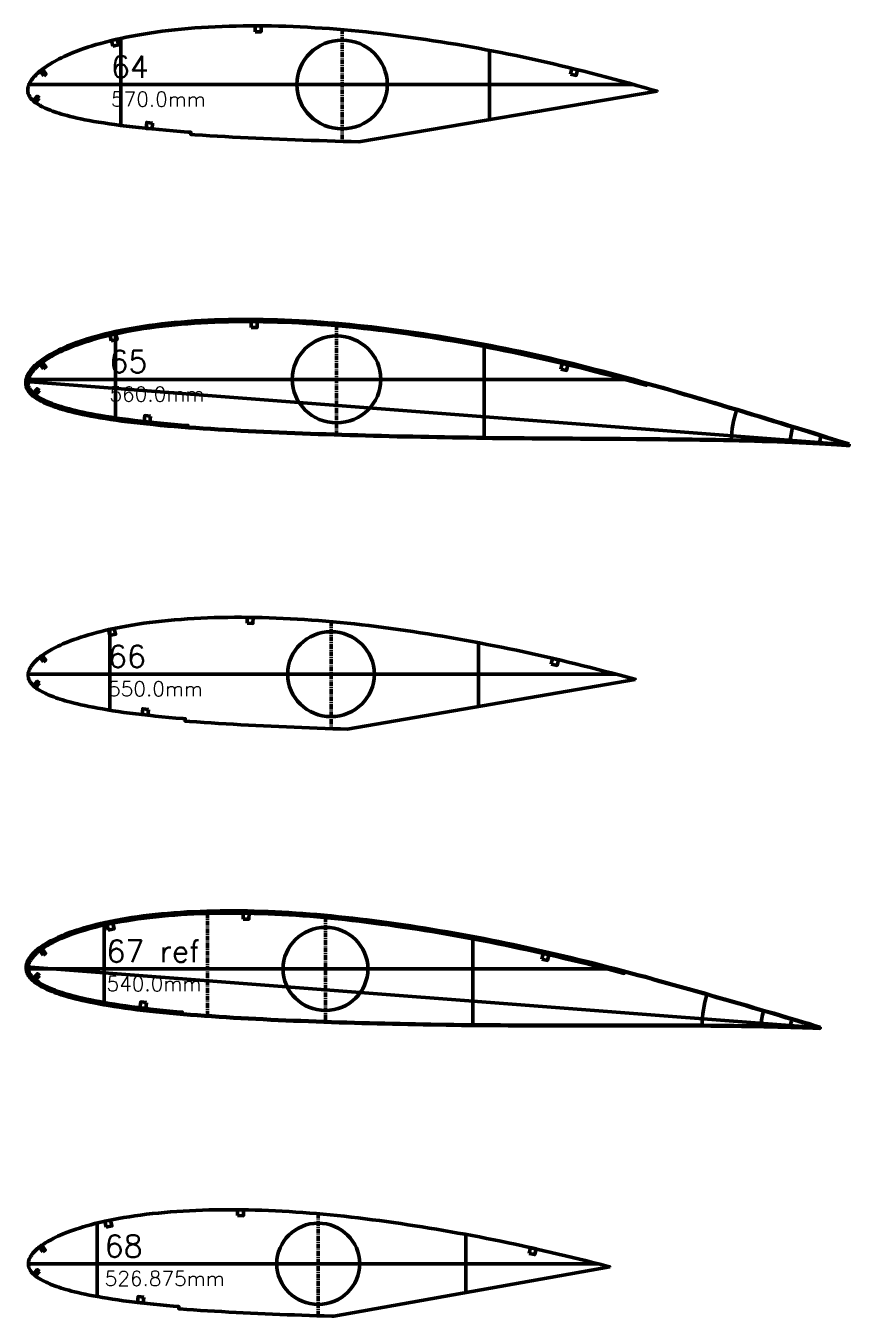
# Model space of a CAD drawing. Header units: metres. Extents: x -3 to 1074, y -15727 to -22.
# Drawn here: x -1 to 558, y -13736 to -12860 of the extents above; entities that cross this region are included whole.
import ezdxf
from ezdxf.enums import TextEntityAlignment as Align

# ---------------------------------------------------------------- set-up
doc = ezdxf.new("R2010")
doc.units = ezdxf.units.M
doc.linetypes.add('CENTER', pattern=[5.08, 3.175, -0.635, 0.635, -0.635])
for name, color, linetype, lineweight in [('FoilLayer', 7, 'Continuous', 50), ('StringerLayer', 7, 'Continuous', 50), ('SubLayer', 7, 'Continuous', 50), ('TextLayer', 7, 'Continuous', 50)]:
    doc.layers.add(name, color=color, linetype=linetype, lineweight=lineweight)
doc.styles.add('MSゴシック', font='romans')

msp = doc.modelspace()

# ---------------------------------------------------------------- linework, layer by layer
at = {"layer": 'FoilLayer'}
for points in [[(427.48, -12904.54), (427.48, -12904.54), (423.77, -12903.49), (418.64, -12902.02), (413.51, -12900.57), (408.38, -12899.14), (403.25, -12897.74), (398.11, -12896.37), (392.96, -12895.02), (387.82, -12893.67), (382.7, -12892.33), (377.59, -12891.01), (372.49, -12889.73), (367.38, -12888.49), (362.28, -12887.27), (357.17, -12886.06), (352.08, -12884.87), (346.99, -12883.71), (341.9, -12882.58), (336.81, -12881.48), (331.71, -12880.42), (326.61, -12879.38), (321.51, -12878.35), (316.42, -12877.34), (311.32, -12876.36), (306.22, -12875.41), (301.12, -12874.5), (296.01, -12873.6), (290.91, -12872.73), (285.8, -12871.87), (280.7, -12871.04), (275.6, -12870.25), (270.5, -12869.48), (265.4, -12868.74), (260.31, -12868.02), (255.22, -12867.32), (250.15, -12866.65), (245.09, -12866.02), (240.04, -12865.41), (235.01, -12864.84), (230, -12864.3), (225.01, -12863.79), (220.02, -12863.31), (215.05, -12862.87), (210.09, -12862.46), (205.13, -12862.08), (200.18, -12861.74), (195.24, -12861.43), (190.31, -12861.14), (185.39, -12860.9), (180.48, -12860.69), (175.59, -12860.51), (170.71, -12860.38), (165.84, -12860.27), (160.99, -12860.2), (156.16, -12860.17), (151.36, -12860.17), (146.58, -12860.22), (141.83, -12860.3), (137.11, -12860.42), (132.4, -12860.59), (127.71, -12860.8), (123.06, -12861.04), (118.44, -12861.32), (113.86, -12861.65), (109.32, -12862.03), (104.81, -12862.46), (100.35, -12862.9), (95.96, -12863.38), (91.63, -12863.91), (87.37, -12864.49), (83.18, -12865.12), (79.08, -12865.79), (75.06, -12866.49), (71.13, -12867.21), (67.31, -12867.95), (63.61, -12868.71), (60.04, -12869.51), (56.6, -12870.34), (53.3, -12871.19), (50.12, -12872.06), (47.07, -12872.94), (44.15, -12873.83), (41.35, -12874.72), (38.69, -12875.6), (36.16, -12876.49), (33.76, -12877.39), (31.47, -12878.29), (29.32, -12879.18), (27.28, -12880.06), (25.36, -12880.94), (23.56, -12881.8), (21.86, -12882.65), (20.26, -12883.48), (18.76, -12884.3), (17.35, -12885.1), (16.03, -12885.87), (14.8, -12886.64), (13.64, -12887.38), (12.55, -12888.12), (11.53, -12888.84), (10.58, -12889.55), (9.68, -12890.24), (8.84, -12890.93), (8.05, -12891.61), (7.31, -12892.27), (6.62, -12892.93), (5.97, -12893.58), (5.37, -12894.22), (4.8, -12894.85), (4.28, -12895.47), (3.79, -12896.09), (3.34, -12896.7), (2.92, -12897.31), (2.52, -12897.91), (2.17, -12898.49), (1.85, -12899.04), (1.59, -12899.6), (1.35, -12900.16), (1.16, -12900.72), (0.99, -12901.29), (0.84, -12901.87), (0.73, -12902.38), (0.65, -12902.89), (0.63, -12903.4), (0.62, -12903.95), (0.63, -12904.49), (0.67, -12905.01), (0.74, -12905.52), (0.85, -12906.03), (1.02, -12906.55), (1.22, -12907.07), (1.48, -12907.59), (1.79, -12908.12), (2.14, -12908.64), (2.53, -12909.16), (2.95, -12909.68), (3.42, -12910.19), (3.92, -12910.7), (4.47, -12911.2), (5.06, -12911.7), (5.69, -12912.18), (6.37, -12912.67), (7.1, -12913.15), (7.87, -12913.62), (8.69, -12914.1), (9.56, -12914.58), (10.48, -12915.07), (11.45, -12915.55), (12.48, -12916.04), (13.57, -12916.52), (14.73, -12917.01), (15.96, -12917.5), (17.28, -12918), (18.68, -12918.5), (20.17, -12919.01), (21.76, -12919.53), (23.46, -12920.06), (25.28, -12920.58), (27.23, -12921.11), (29.33, -12921.64), (31.58, -12922.18), (33.99, -12922.73), (36.56, -12923.29), (39.31, -12923.85), (42.23, -12924.41), (45.34, -12924.97), (48.62, -12925.52), (52.08, -12926.06), (55.71, -12926.6), (59.48, -12927.15), (63.39, -12927.7), (67.44, -12928.22), (71.64, -12928.73), (75.97, -12929.21), (80.42, -12929.68), (84.99, -12930.12), (89.66, -12930.57), (94.41, -12931.02), (99.23, -12931.45), (104.11, -12931.84), (109.05, -12932.22), (111.2, -12932.37), (111.1, -12933.86), (113.94, -12934.06), (118.99, -12934.39), (124.08, -12934.73), (129.2, -12935.06), (134.36, -12935.36), (139.54, -12935.63), (144.75, -12935.89), (150, -12936.15), (155.27, -12936.4), (160.56, -12936.65), (165.88, -12936.89), (171.21, -12937.11), (176.57, -12937.31), (181.94, -12937.51), (187.33, -12937.7), (192.73, -12937.89), (198.15, -12938.08), (203.57, -12938.26), (209, -12938.44), (214.44, -12938.6), (219.89, -12938.76), (225.05, -12938.91), (427.48, -12904.54)], [(557.65, -13143.97), (555.8, -13143.38), (552.84, -13142.45), (549.64, -13141.43), (546.18, -13140.33), (542.47, -13139.17), (538.53, -13137.94), (534.38, -13136.63), (530.04, -13135.26), (525.55, -13133.86), (520.95, -13132.45), (516.26, -13131.03), (511.5, -13129.56), (506.67, -13128.07), (501.8, -13126.56), (496.88, -13125.06), (491.91, -13123.57), (486.91, -13122.07), (481.89, -13120.56), (476.85, -13119.03), (471.8, -13117.5), (466.73, -13115.98), (461.65, -13114.48), (456.57, -13113), (451.49, -13111.52), (446.41, -13110.01), (441.33, -13108.51), (436.25, -13107.03), (431.17, -13105.58), (426.09, -13104.16), (421, -13102.76), (415.91, -13101.36), (410.84, -13099.95), (405.76, -13098.55), (400.68, -13097.17), (395.6, -13095.83), (390.51, -13094.51), (385.41, -13093.22), (380.33, -13091.92), (375.25, -13090.63), (370.18, -13089.36), (365.11, -13088.12), (360.04, -13086.92), (354.97, -13085.74), (349.9, -13084.58), (344.84, -13083.43), (339.78, -13082.3), (334.72, -13081.21), (329.65, -13080.15), (324.59, -13079.12), (319.52, -13078.11), (314.46, -13077.11), (309.4, -13076.13), (304.33, -13075.17), (299.27, -13074.25), (294.2, -13073.36), (289.14, -13072.49), (284.07, -13071.64), (279.01, -13070.8), (273.95, -13069.99), (268.89, -13069.21), (263.83, -13068.46), (258.78, -13067.74), (253.74, -13067.04), (248.7, -13066.35), (243.67, -13065.7), (238.66, -13065.07), (233.66, -13064.48), (228.68, -13063.92), (223.73, -13063.39), (218.79, -13062.89), (213.86, -13062.41), (208.94, -13061.98), (204.03, -13061.58), (199.13, -13061.21), (194.24, -13060.87), (189.36, -13060.56), (184.49, -13060.28), (179.64, -13060.03), (174.79, -13059.82), (169.96, -13059.65), (165.14, -13059.52), (160.34, -13059.41), (155.56, -13059.35), (150.79, -13059.31), (146.05, -13059.31), (141.33, -13059.36), (136.64, -13059.43), (131.97, -13059.55), (127.32, -13059.72), (122.71, -13059.92), (118.12, -13060.15), (113.56, -13060.42), (109.05, -13060.75), (104.57, -13061.12), (100.15, -13061.54), (95.77, -13061.98), (91.45, -13062.44), (87.19, -13062.96), (83.01, -13063.52), (78.91, -13064.14), (74.9, -13064.8), (70.98, -13065.49), (67.16, -13066.19), (63.45, -13066.9), (59.86, -13067.64), (56.4, -13068.42), (53.08, -13069.22), (49.9, -13070.05), (46.85, -13070.88), (43.93, -13071.73), (41.15, -13072.57), (38.5, -13073.41), (35.98, -13074.24), (33.59, -13075.08), (31.32, -13075.92), (29.18, -13076.76), (27.15, -13077.6), (25.24, -13078.42), (23.44, -13079.24), (21.74, -13080.05), (20.14, -13080.84), (18.64, -13081.63), (17.22, -13082.39), (15.88, -13083.14), (14.62, -13083.87), (13.44, -13084.59), (12.32, -13085.31), (11.27, -13086.01), (10.28, -13086.7), (9.35, -13087.39), (8.47, -13088.06), (7.65, -13088.73), (6.87, -13089.39), (6.13, -13090.05), (5.44, -13090.7), (4.79, -13091.35), (4.18, -13091.99), (3.61, -13092.63), (3.08, -13093.26), (2.58, -13093.89), (2.11, -13094.51), (1.68, -13095.14), (1.28, -13095.76), (0.9, -13096.37), (0.56, -13096.99), (0.26, -13097.62), (0.01, -13098.24), (-0.19, -13098.86), (-0.36, -13099.48), (-0.51, -13100.1), (-0.64, -13100.68), (-0.72, -13101.29), (-0.73, -13101.89), (-0.73, -13102.49), (-0.71, -13103.1), (-0.66, -13103.72), (-0.56, -13104.35), (-0.41, -13104.97), (-0.2, -13105.6), (0.05, -13106.22), (0.36, -13106.82), (0.72, -13107.41), (1.11, -13108), (1.54, -13108.57), (2.01, -13109.14), (2.51, -13109.7), (3.06, -13110.25), (3.65, -13110.79), (4.27, -13111.32), (4.94, -13111.84), (5.64, -13112.36), (6.39, -13112.86), (7.18, -13113.36), (8.01, -13113.86), (8.88, -13114.36), (9.81, -13114.86), (10.78, -13115.35), (11.81, -13115.85), (12.89, -13116.35), (14.04, -13116.85), (15.26, -13117.35), (16.55, -13117.86), (17.91, -13118.37), (19.37, -13118.89), (20.91, -13119.42), (22.56, -13119.95), (24.31, -13120.48), (26.19, -13121.01), (28.19, -13121.54), (30.34, -13122.09), (32.63, -13122.65), (35.07, -13123.21), (37.67, -13123.78), (40.44, -13124.35), (43.38, -13124.91), (46.5, -13125.48), (49.78, -13126.03), (53.23, -13126.58), (56.83, -13127.14), (60.58, -13127.71), (64.48, -13128.27), (68.52, -13128.8), (72.7, -13129.31), (77.01, -13129.8), (81.43, -13130.26), (85.95, -13130.74), (90.56, -13131.21), (95.25, -13131.67), (100.01, -13132.09), (104.83, -13132.48), (109.7, -13132.85), (114.63, -13133.21), (119.6, -13133.57), (124.61, -13133.91), (129.66, -13134.23), (134.74, -13134.53), (139.85, -13134.81), (144.99, -13135.08), (150.15, -13135.36), (155.35, -13135.63), (160.56, -13135.88), (165.8, -13136.12), (171.05, -13136.34), (176.33, -13136.55), (181.62, -13136.75), (186.93, -13136.96), (192.25, -13137.16), (197.58, -13137.35), (202.92, -13137.53), (208.27, -13137.71), (213.63, -13137.88), (218.99, -13138.04), (224.36, -13138.19), (229.71, -13138.34), (235.06, -13138.49), (240.41, -13138.63), (245.75, -13138.77), (251.1, -13138.9), (256.45, -13139.01), (261.81, -13139.11), (267.17, -13139.22), (272.54, -13139.33), (277.91, -13139.44), (283.29, -13139.54), (288.67, -13139.62), (294.05, -13139.7), (299.44, -13139.77), (304.84, -13139.86), (310.24, -13139.95), (315.65, -13140.04), (321.06, -13140.1), (326.48, -13140.13), (331.9, -13140.17), (337.33, -13140.23), (342.75, -13140.3), (348.18, -13140.36), (353.62, -13140.4), (359.05, -13140.41), (364.48, -13140.43), (369.92, -13140.47), (375.35, -13140.52), (380.79, -13140.57), (386.23, -13140.6), (391.67, -13140.61), (397.1, -13140.63), (402.52, -13140.65), (407.94, -13140.7), (413.36, -13140.75), (418.77, -13140.81), (424.17, -13140.85), (429.56, -13140.88), (434.95, -13140.93), (440.33, -13140.99), (445.71, -13141.06), (451.07, -13141.14), (456.4, -13141.22), (461.73, -13141.29), (467.05, -13141.36), (472.36, -13141.46), (477.65, -13141.57), (482.93, -13141.7), (488.19, -13141.83), (493.43, -13141.96), (498.62, -13142.09), (503.78, -13142.25), (508.91, -13142.43), (513.97, -13142.61), (518.94, -13142.81), (523.79, -13143.03), (528.53, -13143.26), (533.1, -13143.49), (537.48, -13143.72), (541.63, -13143.96), (545.53, -13144.2), (549.17, -13144.42), (552.54, -13144.63), (555.64, -13144.85), (557.57, -13144.99)], [(557.52, -13144.4), (555.67, -13143.81), (552.7, -13142.88), (549.5, -13141.86), (546.05, -13140.76), (542.34, -13139.6), (538.39, -13138.37), (534.24, -13137.06), (529.91, -13135.69), (525.42, -13134.29), (520.82, -13132.88), (516.13, -13131.46), (511.36, -13129.99), (506.54, -13128.5), (501.67, -13126.99), (496.75, -13125.49), (491.78, -13124), (486.78, -13122.51), (481.76, -13120.99), (476.72, -13119.46), (471.67, -13117.93), (466.6, -13116.41), (461.53, -13114.91), (456.44, -13113.43), (451.36, -13111.95), (446.28, -13110.45), (441.21, -13108.95), (436.13, -13107.46), (431.05, -13106.01), (425.97, -13104.59), (420.88, -13103.2), (420.3, -13103.04), (420.02, -13104.05), (415.51, -13102.8), (410.44, -13101.39), (405.37, -13100), (400.29, -13098.62), (395.22, -13097.28), (390.14, -13095.97), (385.04, -13094.67), (379.96, -13093.37), (374.89, -13092.08), (369.82, -13090.82), (364.76, -13089.58), (359.7, -13088.38), (354.63, -13087.21), (349.57, -13086.04), (344.51, -13084.9), (339.46, -13083.77), (334.41, -13082.67), (329.35, -13081.62), (324.29, -13080.59), (319.23, -13079.58), (314.17, -13078.58), (309.12, -13077.6), (304.06, -13076.65), (299.01, -13075.73), (293.95, -13074.84), (288.89, -13073.97), (283.83, -13073.12), (278.77, -13072.28), (273.72, -13071.47), (268.67, -13070.69), (263.62, -13069.95), (258.57, -13069.22), (253.53, -13068.52), (248.5, -13067.84), (243.48, -13067.19), (238.48, -13066.56), (233.49, -13065.97), (228.53, -13065.41), (223.58, -13064.88), (218.64, -13064.38), (213.72, -13063.91), (208.82, -13063.47), (203.92, -13063.07), (199.03, -13062.7), (194.15, -13062.36), (189.28, -13062.05), (184.42, -13061.77), (179.57, -13061.53), (174.74, -13061.32), (169.92, -13061.15), (165.11, -13061.02), (160.32, -13060.91), (155.55, -13060.85), (150.79, -13060.81), (146.06, -13060.81), (141.35, -13060.86), (136.67, -13060.93), (132.02, -13061.05), (127.39, -13061.22), (122.78, -13061.42), (118.21, -13061.65), (113.67, -13061.92), (109.17, -13062.24), (104.71, -13062.62), (100.29, -13063.03), (95.93, -13063.47), (91.63, -13063.93), (87.39, -13064.44), (83.24, -13065.01), (79.15, -13065.62), (75.16, -13066.28), (71.25, -13066.96), (67.44, -13067.66), (63.75, -13068.37), (60.19, -13069.1), (56.75, -13069.87), (53.46, -13070.67), (50.29, -13071.49), (47.26, -13072.32), (44.37, -13073.16), (41.6, -13074), (38.97, -13074.83), (36.48, -13075.66), (34.11, -13076.49), (31.87, -13077.31), (29.75, -13078.15), (27.74, -13078.97), (25.86, -13079.79), (24.08, -13080.59), (22.41, -13081.39), (20.83, -13082.18), (19.35, -13082.95), (17.95, -13083.7), (16.63, -13084.44), (15.4, -13085.15), (14.24, -13085.86), (13.16, -13086.55), (12.13, -13087.24), (11.17, -13087.91), (10.26, -13088.58), (9.42, -13089.22), (8.62, -13089.88), (7.87, -13090.51), (7.16, -13091.14), (6.5, -13091.76), (5.88, -13092.38), (5.3, -13092.99), (4.76, -13093.59), (4.25, -13094.19), (3.78, -13094.78), (3.35, -13095.37), (2.94, -13095.96), (2.56, -13096.54), (2.21, -13097.1), (1.91, -13097.64), (1.66, -13098.17), (1.44, -13098.71), (1.25, -13099.27), (1.09, -13099.82), (0.96, -13100.4), (0.85, -13100.89), (0.78, -13101.41), (0.77, -13101.89), (0.77, -13102.44), (0.78, -13102.97), (0.82, -13103.49), (0.9, -13104), (1.02, -13104.51), (1.18, -13105.02), (1.39, -13105.53), (1.65, -13106.05), (1.96, -13106.57), (2.31, -13107.1), (2.7, -13107.62), (3.12, -13108.13), (3.58, -13108.64), (4.08, -13109.15), (4.62, -13109.65), (5.19, -13110.14), (5.82, -13110.63), (6.48, -13111.11), (7.19, -13111.6), (7.95, -13112.07), (8.75, -13112.56), (9.6, -13113.04), (10.49, -13113.52), (11.43, -13114.01), (12.43, -13114.49), (13.49, -13114.98), (14.61, -13115.47), (15.81, -13115.96), (17.07, -13116.45), (18.42, -13116.96), (19.85, -13117.47), (21.37, -13117.99), (22.99, -13118.51), (24.72, -13119.03), (26.57, -13119.56), (28.56, -13120.09), (30.69, -13120.63), (32.96, -13121.18), (35.39, -13121.75), (37.97, -13122.31), (40.72, -13122.87), (43.65, -13123.44), (46.75, -13124), (50.02, -13124.55), (53.46, -13125.1), (57.06, -13125.66), (60.79, -13126.23), (64.67, -13126.78), (68.7, -13127.31), (72.87, -13127.82), (77.17, -13128.3), (81.58, -13128.77), (86.1, -13129.25), (90.7, -13129.72), (95.38, -13130.17), (100.13, -13130.59), (104.94, -13130.99), (109.3, -13131.31), (109.22, -13132.36), (109.74, -13132.4), (114.66, -13132.76), (119.63, -13133.12), (124.64, -13133.46), (129.69, -13133.79), (134.76, -13134.08), (139.87, -13134.36), (145.01, -13134.64), (150.18, -13134.91), (155.37, -13135.18), (160.58, -13135.43), (165.82, -13135.67), (171.07, -13135.89), (176.35, -13136.1), (181.64, -13136.3), (186.95, -13136.51), (192.27, -13136.71), (197.6, -13136.9), (202.94, -13137.08), (208.29, -13137.26), (213.65, -13137.43), (219.01, -13137.59), (224.37, -13137.74), (229.73, -13137.89), (235.07, -13138.04), (240.42, -13138.18), (245.76, -13138.32), (251.11, -13138.45), (256.46, -13138.56), (261.82, -13138.66), (267.18, -13138.77), (272.55, -13138.88), (277.92, -13138.99), (283.29, -13139.09), (288.67, -13139.17), (294.06, -13139.25), (299.45, -13139.32), (304.85, -13139.41), (310.25, -13139.5), (315.65, -13139.59), (321.07, -13139.65), (326.48, -13139.68), (331.91, -13139.72), (337.33, -13139.78), (342.76, -13139.85), (348.19, -13139.91), (353.62, -13139.95), (359.05, -13139.96), (364.49, -13139.98), (369.92, -13140.02), (375.36, -13140.07), (380.8, -13140.12), (386.23, -13140.15), (391.67, -13140.16), (397.1, -13140.18), (402.53, -13140.2), (407.95, -13140.25), (413.37, -13140.3), (418.77, -13140.36), (424.17, -13140.4), (429.56, -13140.43), (434.95, -13140.48), (440.34, -13140.54), (445.72, -13140.61), (451.07, -13140.69), (456.41, -13140.77), (461.74, -13140.84), (467.06, -13140.91), (472.37, -13141.01), (477.67, -13141.12), (482.94, -13141.25), (488.2, -13141.38), (493.44, -13141.51), (498.64, -13141.64), (503.8, -13141.8), (508.92, -13141.98), (513.99, -13142.16), (518.96, -13142.36), (523.81, -13142.58), (528.55, -13142.81), (533.13, -13143.04), (537.51, -13143.27), (541.66, -13143.51), (545.56, -13143.75), (549.2, -13143.97), (552.57, -13144.19), (555.67, -13144.4), (557.6, -13144.54)], [(412.56, -13303.55), (412.56, -13303.55), (412.31, -13303.48), (407.28, -13302.13), (402.27, -13300.78), (397.25, -13299.44), (392.24, -13298.11), (387.23, -13296.82), (382.2, -13295.57), (377.16, -13294.32), (372.13, -13293.08), (367.11, -13291.84), (362.1, -13290.62), (357.08, -13289.43), (352.06, -13288.28), (347.04, -13287.15), (342.02, -13286.03), (337, -13284.92), (331.99, -13283.83), (326.97, -13282.77), (321.96, -13281.75), (316.94, -13280.76), (311.91, -13279.78), (306.89, -13278.81), (301.88, -13277.86), (296.87, -13276.93), (291.86, -13276.04), (286.84, -13275.18), (281.83, -13274.33), (276.82, -13273.5), (271.81, -13272.68), (266.81, -13271.89), (261.81, -13271.14), (256.82, -13270.41), (251.83, -13269.7), (246.84, -13269.02), (241.87, -13268.35), (236.9, -13267.71), (231.96, -13267.1), (227.03, -13266.52), (222.12, -13265.97), (217.23, -13265.45), (212.36, -13264.96), (207.51, -13264.5), (202.67, -13264.07), (197.84, -13263.68), (193.01, -13263.31), (188.2, -13262.98), (183.4, -13262.67), (178.62, -13262.4), (173.84, -13262.16), (169.08, -13261.95), (164.34, -13261.79), (159.6, -13261.65), (154.89, -13261.55), (150.19, -13261.48), (145.51, -13261.45), (140.86, -13261.45), (136.22, -13261.49), (131.61, -13261.56), (127.03, -13261.68), (122.47, -13261.84), (117.94, -13262.03), (113.45, -13262.25), (108.99, -13262.52), (104.58, -13262.83), (100.21, -13263.2), (95.87, -13263.6), (91.6, -13264.03), (87.39, -13264.47), (83.25, -13264.97), (79.19, -13265.52), (75.22, -13266.13), (71.33, -13266.77), (67.53, -13267.43), (63.84, -13268.1), (60.28, -13268.78), (56.84, -13269.5), (53.55, -13270.24), (50.39, -13271.01), (47.36, -13271.79), (44.48, -13272.59), (41.74, -13273.38), (39.13, -13274.17), (36.65, -13274.95), (34.31, -13275.72), (32.11, -13276.49), (30.03, -13277.25), (28.06, -13278.02), (26.21, -13278.78), (24.47, -13279.53), (22.83, -13280.27), (21.28, -13281), (19.83, -13281.72), (18.45, -13282.43), (17.16, -13283.12), (15.93, -13283.8), (14.79, -13284.46), (13.7, -13285.11), (12.69, -13285.75), (11.72, -13286.39), (10.81, -13287.02), (9.96, -13287.64), (9.16, -13288.24), (8.4, -13288.85), (7.68, -13289.45), (7.01, -13290.04), (6.38, -13290.64), (5.78, -13291.22), (5.23, -13291.8), (4.71, -13292.38), (4.22, -13292.95), (3.77, -13293.52), (3.35, -13294.08), (2.96, -13294.65), (2.59, -13295.21), (2.26, -13295.75), (1.97, -13296.28), (1.72, -13296.78), (1.52, -13297.31), (1.34, -13297.85), (1.2, -13298.4), (1.06, -13298.98), (0.97, -13299.45), (0.9, -13299.97), (0.9, -13300.42), (0.91, -13300.97), (0.93, -13301.5), (0.98, -13302.01), (1.05, -13302.52), (1.17, -13303.02), (1.34, -13303.54), (1.55, -13304.04), (1.81, -13304.55), (2.12, -13305.07), (2.48, -13305.59), (2.86, -13306.11), (3.28, -13306.62), (3.73, -13307.13), (4.23, -13307.64), (4.76, -13308.14), (5.32, -13308.63), (5.93, -13309.12), (6.59, -13309.6), (7.28, -13310.08), (8.02, -13310.56), (8.8, -13311.04), (9.63, -13311.53), (10.5, -13312.01), (11.42, -13312.5), (12.38, -13312.98), (13.41, -13313.47), (14.49, -13313.96), (15.65, -13314.45), (16.87, -13314.95), (18.16, -13315.45), (19.53, -13315.96), (20.98, -13316.48), (22.53, -13317), (24.17, -13317.52), (25.93, -13318.04), (27.81, -13318.57), (29.82, -13319.11), (31.96, -13319.67), (34.23, -13320.23), (36.66, -13320.8), (39.25, -13321.37), (41.99, -13321.94), (44.91, -13322.51), (48, -13323.07), (51.26, -13323.62), (54.68, -13324.2), (58.24, -13324.79), (61.96, -13325.36), (65.83, -13325.91), (69.84, -13326.44), (73.97, -13326.95), (78.24, -13327.44), (82.61, -13327.94), (87.07, -13328.44), (91.61, -13328.91), (96.23, -13329.36), (100.91, -13329.77), (105.66, -13330.16), (107.39, -13330.29), (107.27, -13331.79), (110.36, -13332.03), (115.21, -13332.41), (120.11, -13332.78), (125.05, -13333.12), (130.02, -13333.44), (135.03, -13333.73), (140.06, -13334.03), (145.13, -13334.32), (150.22, -13334.61), (155.33, -13334.88), (160.47, -13335.13), (165.63, -13335.37), (170.81, -13335.59), (176, -13335.81), (181.22, -13336.02), (186.44, -13336.23), (191.68, -13336.44), (196.93, -13336.63), (202.19, -13336.82), (207.46, -13336.99), (212.73, -13337.16), (217.17, -13337.3), (412.56, -13303.55)], [(537.96, -13539.48), (536.14, -13538.94), (533.21, -13538.06), (530.05, -13537.11), (526.65, -13536.08), (523.01, -13535.01), (519.15, -13533.86), (515.1, -13532.64), (510.86, -13531.37), (506.48, -13530.07), (501.96, -13528.76), (497.35, -13527.43), (492.66, -13526.06), (487.91, -13524.67), (483.12, -13523.26), (478.29, -13521.85), (473.43, -13520.46), (468.54, -13519.08), (463.65, -13517.68), (458.75, -13516.27), (453.84, -13514.85), (448.92, -13513.45), (443.99, -13512.08), (439.05, -13510.73), (434.11, -13509.37), (429.17, -13507.98), (424.23, -13506.6), (419.29, -13505.23), (414.34, -13503.89), (409.39, -13502.59), (404.42, -13501.32), (399.46, -13500.03), (394.5, -13498.73), (389.55, -13497.44), (384.59, -13496.17), (379.62, -13494.92), (374.64, -13493.72), (369.67, -13492.53), (364.69, -13491.34), (359.72, -13490.15), (354.75, -13488.97), (349.77, -13487.83), (344.79, -13486.72), (339.81, -13485.63), (334.82, -13484.55), (329.84, -13483.48), (324.87, -13482.42), (319.88, -13481.4), (314.9, -13480.41), (309.91, -13479.45), (304.93, -13478.51), (299.95, -13477.56), (294.98, -13476.64), (290, -13475.74), (285.03, -13474.87), (280.05, -13474.03), (275.08, -13473.21), (270.12, -13472.4), (265.15, -13471.6), (260.2, -13470.83), (255.25, -13470.09), (250.3, -13469.38), (245.36, -13468.69), (240.43, -13468.02), (235.5, -13467.37), (230.59, -13466.74), (225.69, -13466.14), (220.81, -13465.58), (215.96, -13465.04), (211.13, -13464.53), (206.31, -13464.05), (201.52, -13463.59), (196.73, -13463.17), (191.96, -13462.78), (187.2, -13462.43), (182.45, -13462.1), (177.71, -13461.79), (172.98, -13461.52), (168.27, -13461.29), (163.58, -13461.08), (158.89, -13460.92), (154.22, -13460.78), (149.57, -13460.68), (144.94, -13460.61), (140.33, -13460.58), (135.73, -13460.58), (131.16, -13460.62), (126.61, -13460.69), (122.09, -13460.8), (117.59, -13460.96), (113.13, -13461.14), (108.7, -13461.36), (104.31, -13461.61), (99.96, -13461.92), (95.66, -13462.28), (91.4, -13462.68), (87.21, -13463.09), (83.07, -13463.53), (79.01, -13464.01), (75.02, -13464.55), (71.13, -13465.14), (67.33, -13465.77), (63.64, -13466.42), (60.05, -13467.07), (56.59, -13467.73), (53.26, -13468.42), (50.06, -13469.14), (47.01, -13469.89), (44.11, -13470.65), (41.35, -13471.41), (38.74, -13472.17), (36.26, -13472.91), (33.93, -13473.65), (31.72, -13474.37), (29.64, -13475.09), (27.69, -13475.8), (25.85, -13476.51), (24.13, -13477.22), (22.5, -13477.92), (20.97, -13478.61), (19.53, -13479.29), (18.16, -13479.96), (16.88, -13480.61), (15.66, -13481.25), (14.5, -13481.89), (13.41, -13482.51), (12.38, -13483.12), (11.4, -13483.73), (10.47, -13484.34), (9.59, -13484.94), (8.76, -13485.53), (7.97, -13486.12), (7.22, -13486.71), (6.51, -13487.3), (5.84, -13487.89), (5.21, -13488.48), (4.61, -13489.06), (4.04, -13489.65), (3.51, -13490.23), (3.02, -13490.82), (2.56, -13491.4), (2.12, -13491.98), (1.72, -13492.57), (1.34, -13493.15), (0.98, -13493.73), (0.66, -13494.32), (0.39, -13494.91), (0.16, -13495.52), (-0.02, -13496.11), (-0.17, -13496.71), (-0.3, -13497.31), (-0.41, -13497.87), (-0.48, -13498.46), (-0.47, -13499.04), (-0.45, -13499.62), (-0.42, -13500.23), (-0.36, -13500.84), (-0.25, -13501.45), (-0.09, -13502.07), (0.12, -13502.68), (0.38, -13503.29), (0.69, -13503.88), (1.05, -13504.46), (1.43, -13505.03), (1.86, -13505.59), (2.31, -13506.16), (2.8, -13506.71), (3.33, -13507.25), (3.9, -13507.79), (4.5, -13508.32), (5.14, -13508.84), (5.82, -13509.35), (6.53, -13509.86), (7.29, -13510.36), (8.08, -13510.86), (8.91, -13511.36), (9.78, -13511.86), (10.7, -13512.36), (11.67, -13512.86), (12.69, -13513.36), (13.76, -13513.86), (14.9, -13514.36), (16.09, -13514.87), (17.35, -13515.38), (18.69, -13515.89), (20.1, -13516.42), (21.59, -13516.94), (23.18, -13517.47), (24.86, -13518), (26.66, -13518.53), (28.56, -13519.08), (30.58, -13519.64), (32.74, -13520.21), (35.03, -13520.79), (37.47, -13521.36), (40.07, -13521.94), (42.83, -13522.52), (45.75, -13523.09), (48.84, -13523.66), (52.09, -13524.25), (55.5, -13524.85), (59.07, -13525.45), (62.8, -13526.02), (66.67, -13526.57), (70.67, -13527.11), (74.79, -13527.62), (79.02, -13528.14), (83.35, -13528.67), (87.76, -13529.17), (92.26, -13529.63), (96.83, -13530.07), (101.47, -13530.47), (106.16, -13530.87), (110.9, -13531.27), (115.69, -13531.66), (120.52, -13532.02), (125.39, -13532.35), (130.29, -13532.67), (135.23, -13532.98), (140.19, -13533.29), (145.18, -13533.6), (150.19, -13533.88), (155.23, -13534.15), (160.29, -13534.4), (165.37, -13534.63), (170.47, -13534.86), (175.59, -13535.09), (180.72, -13535.31), (185.87, -13535.53), (191.02, -13535.73), (196.19, -13535.93), (201.37, -13536.11), (206.56, -13536.29), (211.74, -13536.46), (216.91, -13536.62), (222.08, -13536.78), (227.24, -13536.93), (232.4, -13537.08), (237.57, -13537.22), (242.74, -13537.33), (247.93, -13537.44), (253.11, -13537.55), (258.31, -13537.67), (263.5, -13537.78), (268.71, -13537.88), (273.92, -13537.96), (279.14, -13538.02), (284.37, -13538.08), (289.6, -13538.16), (294.83, -13538.25), (300.08, -13538.32), (305.32, -13538.36), (310.58, -13538.38), (315.83, -13538.4), (321.1, -13538.44), (326.36, -13538.49), (331.63, -13538.54), (336.9, -13538.56), (342.18, -13538.54), (347.46, -13538.54), (352.74, -13538.54), (358.03, -13538.57), (363.32, -13538.6), (368.61, -13538.6), (373.9, -13538.58), (379.19, -13538.55), (384.49, -13538.55), (389.78, -13538.55), (395.08, -13538.57), (400.38, -13538.6), (405.68, -13538.59), (410.98, -13538.57), (416.28, -13538.56), (421.58, -13538.56), (426.87, -13538.57), (432.17, -13538.6), (437.46, -13538.62), (442.75, -13538.61), (448.04, -13538.61), (453.32, -13538.63), (458.59, -13538.67), (463.85, -13538.72), (469.09, -13538.77), (474.32, -13538.82), (479.51, -13538.87), (484.67, -13538.94), (489.77, -13539.01), (494.81, -13539.09), (499.76, -13539.2), (504.6, -13539.31), (509.29, -13539.41), (513.82, -13539.51), (518.14, -13539.63), (522.23, -13539.76), (526.07, -13539.88), (529.65, -13539.99), (532.96, -13540.11), (536, -13540.22), (537.9, -13540.3)], [(537.83, -13539.91), (536.01, -13539.37), (533.08, -13538.49), (529.92, -13537.54), (526.52, -13536.52), (522.88, -13535.44), (519.02, -13534.29), (514.97, -13533.07), (510.74, -13531.8), (506.35, -13530.51), (501.84, -13529.19), (497.22, -13527.86), (492.53, -13526.49), (487.78, -13525.1), (482.99, -13523.69), (478.17, -13522.28), (473.31, -13520.9), (468.42, -13519.52), (463.53, -13518.11), (458.62, -13516.7), (453.72, -13515.29), (448.8, -13513.89), (443.87, -13512.51), (438.93, -13511.16), (433.98, -13509.8), (429.05, -13508.42), (424.11, -13507.03), (419.18, -13505.67), (414.23, -13504.33), (409.27, -13503.03), (405.36, -13502.03), (405.1, -13503.04), (404.04, -13502.77), (399.08, -13501.48), (394.13, -13500.18), (389.17, -13498.89), (384.22, -13497.62), (379.26, -13496.38), (374.3, -13495.18), (369.32, -13493.99), (364.34, -13492.8), (359.38, -13491.61), (354.41, -13490.43), (349.45, -13489.29), (344.47, -13488.19), (339.49, -13487.1), (334.51, -13486.02), (329.53, -13484.95), (324.56, -13483.89), (319.59, -13482.87), (314.62, -13481.88), (309.63, -13480.92), (304.65, -13479.98), (299.68, -13479.04), (294.71, -13478.11), (289.74, -13477.21), (284.78, -13476.35), (279.81, -13475.51), (274.84, -13474.69), (269.88, -13473.88), (264.92, -13473.09), (259.98, -13472.31), (255.03, -13471.57), (250.09, -13470.87), (245.16, -13470.18), (240.23, -13469.51), (235.31, -13468.86), (230.4, -13468.23), (225.51, -13467.63), (220.65, -13467.07), (215.8, -13466.53), (210.98, -13466.02), (206.17, -13465.54), (201.39, -13465.08), (196.61, -13464.66), (191.85, -13464.28), (187.09, -13463.92), (182.35, -13463.59), (177.62, -13463.29), (172.91, -13463.02), (168.21, -13462.78), (163.52, -13462.58), (158.85, -13462.42), (154.19, -13462.28), (149.55, -13462.18), (144.93, -13462.11), (140.32, -13462.08), (135.74, -13462.08), (131.18, -13462.12), (126.65, -13462.19), (122.14, -13462.3), (117.66, -13462.46), (113.2, -13462.64), (108.79, -13462.86), (104.41, -13463.11), (100.08, -13463.41), (95.8, -13463.77), (91.55, -13464.17), (87.36, -13464.58), (83.25, -13465.02), (79.21, -13465.5), (75.25, -13466.04), (71.37, -13466.62), (67.59, -13467.25), (63.91, -13467.89), (60.33, -13468.55), (56.89, -13469.2), (53.59, -13469.89), (50.42, -13470.6), (47.39, -13471.34), (44.51, -13472.09), (41.77, -13472.85), (39.17, -13473.6), (36.71, -13474.35), (34.39, -13475.08), (32.21, -13475.79), (30.16, -13476.5), (28.23, -13477.2), (26.42, -13477.9), (24.72, -13478.6), (23.12, -13479.29), (21.61, -13479.96), (20.19, -13480.63), (18.84, -13481.29), (17.58, -13481.94), (16.38, -13482.57), (15.25, -13483.19), (14.18, -13483.79), (13.17, -13484.4), (12.22, -13484.99), (11.32, -13485.58), (10.46, -13486.16), (9.66, -13486.73), (8.9, -13487.29), (8.18, -13487.87), (7.5, -13488.43), (6.86, -13488.99), (6.26, -13489.55), (5.69, -13490.1), (5.16, -13490.65), (4.66, -13491.2), (4.19, -13491.75), (3.76, -13492.3), (3.35, -13492.84), (2.98, -13493.38), (2.62, -13493.93), (2.3, -13494.45), (2.02, -13494.96), (1.79, -13495.44), (1.6, -13495.95), (1.43, -13496.48), (1.3, -13497.03), (1.17, -13497.59), (1.08, -13498.05), (1.02, -13498.58), (1.03, -13499), (1.05, -13499.55), (1.07, -13500.07), (1.12, -13500.58), (1.21, -13501.08), (1.33, -13501.58), (1.5, -13502.09), (1.7, -13502.59), (1.97, -13503.1), (2.28, -13503.61), (2.64, -13504.13), (3.02, -13504.65), (3.43, -13505.16), (3.88, -13505.66), (4.37, -13506.17), (4.89, -13506.67), (5.45, -13507.16), (6.05, -13507.64), (6.69, -13508.13), (7.37, -13508.61), (8.09, -13509.09), (8.85, -13509.57), (9.65, -13510.06), (10.5, -13510.54), (11.39, -13511.03), (12.33, -13511.51), (13.32, -13512), (14.37, -13512.49), (15.48, -13512.98), (16.66, -13513.48), (17.9, -13513.98), (19.21, -13514.49), (20.6, -13515), (22.07, -13515.52), (23.63, -13516.04), (25.29, -13516.56), (27.07, -13517.09), (28.96, -13517.63), (30.97, -13518.19), (33.1, -13518.76), (35.38, -13519.33), (37.8, -13519.9), (40.38, -13520.48), (43.11, -13521.05), (46.02, -13521.61), (49.11, -13522.18), (52.35, -13522.77), (55.75, -13523.37), (59.3, -13523.96), (63.01, -13524.54), (66.86, -13525.09), (70.85, -13525.62), (74.97, -13526.13), (79.2, -13526.65), (83.51, -13527.18), (87.92, -13527.67), (92.4, -13528.14), (96.97, -13528.57), (101.6, -13528.98), (105.48, -13529.31), (105.39, -13530.35), (106.2, -13530.42), (110.94, -13530.83), (115.72, -13531.21), (120.55, -13531.57), (125.42, -13531.9), (130.32, -13532.22), (135.25, -13532.53), (140.22, -13532.84), (145.2, -13533.15), (150.22, -13533.43), (155.25, -13533.7), (160.31, -13533.95), (165.39, -13534.19), (170.49, -13534.42), (175.61, -13534.64), (180.74, -13534.86), (185.88, -13535.08), (191.04, -13535.28), (196.21, -13535.48), (201.39, -13535.66), (206.57, -13535.84), (211.75, -13536.01), (216.93, -13536.17), (222.09, -13536.33), (227.25, -13536.48), (232.41, -13536.63), (237.58, -13536.77), (242.75, -13536.88), (247.93, -13536.99), (253.12, -13537.1), (258.32, -13537.22), (263.51, -13537.33), (268.72, -13537.43), (273.93, -13537.51), (279.15, -13537.57), (284.37, -13537.63), (289.61, -13537.71), (294.84, -13537.8), (300.08, -13537.87), (305.32, -13537.91), (310.58, -13537.93), (315.84, -13537.95), (321.1, -13537.99), (326.36, -13538.04), (331.63, -13538.09), (336.9, -13538.11), (342.18, -13538.09), (347.46, -13538.09), (352.75, -13538.09), (358.03, -13538.12), (363.32, -13538.15), (368.6, -13538.15), (373.9, -13538.13), (379.19, -13538.1), (384.49, -13538.1), (389.79, -13538.1), (395.08, -13538.12), (400.38, -13538.15), (405.68, -13538.14), (410.98, -13538.12), (416.28, -13538.11), (421.58, -13538.11), (426.88, -13538.12), (432.17, -13538.15), (437.46, -13538.17), (442.75, -13538.16), (448.04, -13538.16), (453.32, -13538.18), (458.6, -13538.22), (463.86, -13538.27), (469.1, -13538.32), (474.32, -13538.37), (479.52, -13538.42), (484.67, -13538.49), (489.78, -13538.56), (494.82, -13538.64), (499.77, -13538.75), (504.61, -13538.86), (509.3, -13538.96), (513.83, -13539.06), (518.15, -13539.18), (522.24, -13539.31), (526.08, -13539.43), (529.66, -13539.54), (532.97, -13539.66), (536.02, -13539.77), (537.92, -13539.85)], [(395.26, -13702.07), (395.26, -13702.07), (394.22, -13701.81), (389.38, -13700.57), (384.54, -13699.32), (379.7, -13698.09), (374.86, -13696.87), (370.02, -13695.69), (365.17, -13694.54), (360.3, -13693.4), (355.44, -13692.26), (350.59, -13691.12), (345.74, -13690), (340.89, -13688.91), (336.03, -13687.85), (331.17, -13686.81), (326.3, -13685.78), (321.45, -13684.76), (316.59, -13683.75), (311.74, -13682.78), (306.88, -13681.84), (302.01, -13680.93), (297.15, -13680.03), (292.29, -13679.13), (287.44, -13678.25), (282.59, -13677.4), (277.74, -13676.58), (272.89, -13675.78), (268.04, -13675), (263.19, -13674.24), (258.35, -13673.49), (253.52, -13672.76), (248.7, -13672.06), (243.87, -13671.39), (239.06, -13670.74), (234.24, -13670.11), (229.44, -13669.5), (224.65, -13668.91), (219.88, -13668.35), (215.13, -13667.82), (210.4, -13667.32), (205.69, -13666.84), (201, -13666.4), (196.33, -13665.97), (191.67, -13665.59), (187.02, -13665.23), (182.38, -13664.91), (177.75, -13664.61), (173.13, -13664.34), (168.53, -13664.09), (163.95, -13663.88), (159.37, -13663.71), (154.81, -13663.57), (150.27, -13663.46), (145.74, -13663.38), (141.23, -13663.34), (136.74, -13663.33), (132.27, -13663.35), (127.82, -13663.41), (123.4, -13663.49), (119, -13663.62), (114.63, -13663.8), (110.28, -13664), (105.98, -13664.23), (101.71, -13664.5), (97.49, -13664.81), (93.3, -13665.18), (89.16, -13665.59), (85.08, -13666.01), (81.07, -13666.45), (77.13, -13666.94), (73.27, -13667.49), (69.49, -13668.08), (65.8, -13668.71), (62.21, -13669.35), (58.73, -13670), (55.38, -13670.66), (52.16, -13671.34), (49.07, -13672.05), (46.12, -13672.79), (43.31, -13673.54), (40.64, -13674.29), (38.11, -13675.04), (35.72, -13675.77), (33.45, -13676.5), (31.33, -13677.2), (29.33, -13677.9), (27.46, -13678.59), (25.69, -13679.29), (24.03, -13679.98), (22.47, -13680.65), (21.01, -13681.32), (19.62, -13681.98), (18.32, -13682.63), (17.08, -13683.27), (15.92, -13683.89), (14.82, -13684.5), (13.78, -13685.09), (12.8, -13685.68), (11.88, -13686.26), (11, -13686.84), (10.17, -13687.41), (9.38, -13687.98), (8.65, -13688.53), (7.95, -13689.09), (7.29, -13689.64), (6.67, -13690.19), (6.08, -13690.74), (5.53, -13691.28), (5.02, -13691.82), (4.53, -13692.36), (4.08, -13692.89), (3.66, -13693.42), (3.27, -13693.96), (2.91, -13694.49), (2.56, -13695.02), (2.25, -13695.53), (1.98, -13696.02), (1.76, -13696.5), (1.58, -13696.99), (1.42, -13697.51), (1.29, -13698.04), (1.17, -13698.59), (1.08, -13699.03), (1.02, -13699.55), (1.04, -13699.96), (1.06, -13700.49), (1.09, -13701), (1.14, -13701.49), (1.22, -13701.98), (1.34, -13702.46), (1.5, -13702.96), (1.71, -13703.44), (1.97, -13703.93), (2.28, -13704.43), (2.62, -13704.94), (3, -13705.44), (3.4, -13705.93), (3.84, -13706.42), (4.32, -13706.91), (4.83, -13707.39), (5.37, -13707.87), (5.96, -13708.34), (6.59, -13708.81), (7.25, -13709.27), (7.95, -13709.74), (8.7, -13710.21), (9.49, -13710.67), (10.31, -13711.14), (11.18, -13711.61), (12.1, -13712.08), (13.07, -13712.55), (14.1, -13713.02), (15.18, -13713.49), (16.33, -13713.97), (17.54, -13714.46), (18.82, -13714.95), (20.18, -13715.45), (21.61, -13715.94), (23.14, -13716.45), (24.76, -13716.95), (26.5, -13717.45), (28.35, -13717.97), (30.31, -13718.51), (32.39, -13719.05), (34.62, -13719.59), (36.98, -13720.14), (39.5, -13720.69), (42.17, -13721.24), (45.01, -13721.78), (48.03, -13722.32), (51.19, -13722.88), (54.51, -13723.45), (57.98, -13724.01), (61.6, -13724.55), (65.36, -13725.07), (69.25, -13725.57), (73.28, -13726.05), (77.4, -13726.54), (81.62, -13727.03), (85.91, -13727.5), (90.29, -13727.93), (94.74, -13728.33), (99.27, -13728.7), (103.05, -13729.01), (102.93, -13730.5), (103.73, -13730.56), (108.35, -13730.94), (113.03, -13731.29), (117.74, -13731.62), (122.49, -13731.92), (127.28, -13732.21), (132.09, -13732.49), (136.94, -13732.77), (141.81, -13733.04), (146.7, -13733.3), (151.62, -13733.54), (156.56, -13733.76), (161.51, -13733.96), (166.49, -13734.17), (171.48, -13734.36), (176.49, -13734.56), (181.51, -13734.74), (186.55, -13734.92), (191.59, -13735.08), (196.65, -13735.24), (201.7, -13735.39), (206.76, -13735.53), (208.22, -13735.57), (395.26, -13702.07)]]:
    msp.add_lwpolyline(points, close=True, dxfattribs=at)
at = {"layer": 'StringerLayer'}
for points in [[(154.87, -12864.16), (158.87, -12864.19), (158.89, -12860.19), (154.89, -12860.16), (154.87, -12864.16)], [(58.33, -12874.04), (62.22, -12873.1), (61.28, -12869.21), (57.39, -12870.15), (58.33, -12874.04)], [(11.37, -12894), (12.95, -12892.77), (10.5, -12889.61), (8.92, -12890.84), (11.37, -12894)], [(368.64, -12892.91), (372.52, -12893.86), (373.47, -12889.97), (369.59, -12889.02), (368.64, -12892.91)], [(8.4, -12909.28), (6.87, -12907.99), (4.3, -12911.05), (5.83, -12912.34), (8.4, -12909.28)], [(85.23, -12926.13), (81.25, -12925.74), (80.86, -12929.72), (84.84, -12930.11), (85.23, -12926.13)], [(152.12, -13064.82), (156.12, -13064.85), (156.15, -13060.85), (152.15, -13060.82), (152.12, -13064.82)], [(57.25, -13073.86), (61.16, -13072.99), (60.28, -13069.08), (56.38, -13069.96), (57.25, -13073.86)], [(11.29, -13092.83), (12.88, -13091.61), (10.44, -13088.44), (8.86, -13089.65), (11.29, -13092.83)], [(362.12, -13093.05), (366, -13094), (366.95, -13090.11), (363.07, -13089.17), (362.12, -13093.05)], [(8.46, -13107.67), (6.94, -13106.37), (4.35, -13109.42), (5.87, -13110.72), (8.46, -13107.67)], [(83.87, -13124.99), (79.89, -13124.57), (79.47, -13128.55), (83.45, -13128.97), (83.87, -13124.99)], [(149.33, -13265.47), (153.33, -13265.53), (153.39, -13261.53), (149.39, -13261.47), (149.33, -13265.47)], [(56.18, -13273.72), (60.09, -13272.91), (59.28, -13268.99), (55.37, -13269.8), (56.18, -13273.72)], [(11.21, -13291.71), (12.8, -13290.5), (10.39, -13287.31), (8.79, -13288.52), (11.21, -13291.71)], [(355.63, -13293.2), (359.52, -13294.12), (360.45, -13290.23), (356.55, -13289.31), (355.63, -13293.2)], [(8.53, -13306.11), (7.01, -13304.8), (4.39, -13307.82), (5.91, -13309.13), (8.53, -13306.11)], [(82.5, -13323.9), (78.53, -13323.45), (78.08, -13327.42), (82.05, -13327.88), (82.5, -13323.9)], [(146.58, -13466.14), (150.58, -13466.19), (150.64, -13462.19), (146.64, -13462.14), (146.58, -13466.14)], [(55.19, -13473.64), (59.11, -13472.83), (58.3, -13468.91), (54.38, -13469.72), (55.19, -13473.64)], [(11.12, -13490.63), (12.72, -13489.44), (10.33, -13486.23), (8.73, -13487.43), (11.12, -13490.63)], [(349.15, -13493.33), (353.05, -13494.22), (353.94, -13490.33), (350.04, -13489.43), (349.15, -13493.33)], [(8.58, -13504.59), (7.08, -13503.27), (4.44, -13506.27), (5.94, -13507.59), (8.58, -13504.59)], [(81.14, -13522.86), (77.17, -13522.37), (76.68, -13526.34), (80.65, -13526.83), (81.14, -13522.86)], [(142.81, -13667.35), (146.81, -13667.39), (146.85, -13663.39), (142.85, -13663.35), (142.81, -13667.35)], [(53.71, -13675.1), (57.62, -13674.27), (56.79, -13670.36), (52.88, -13671.19), (53.71, -13675.1)], [(10.87, -13691.87), (12.46, -13690.67), (10.06, -13687.47), (8.46, -13688.67), (10.87, -13691.87)], [(340.55, -13692.93), (344.45, -13693.81), (345.33, -13689.91), (341.43, -13689.03), (340.55, -13692.93)], [(8.5, -13705.29), (7, -13703.97), (4.37, -13706.99), (5.87, -13708.3), (8.5, -13705.29)], [(79.34, -13722.74), (75.37, -13722.27), (74.9, -13726.24), (78.87, -13726.71), (79.34, -13722.74)]]:
    msp.add_lwpolyline(points, dxfattribs=at)
at = {"layer": 'SubLayer', "linetype": 'CENTER'}
for p, q in [((213.75, -12862.76), (213.75, -12938.58)), ((210, -13063.58), (210, -13137.31)), ((206.25, -13264.39), (206.25, -13336.95)), ((122.5, -13462.29), (122.5, -13531.7)), ((202.5, -13465.19), (202.5, -13535.7)), ((197.58, -13666.09), (197.58, -13735.27))]:
    msp.add_line(p, q, dxfattribs=at)
at = {"layer": 'SubLayer'}
for p, q in [((63.75, -12868.68), (63.75, -12927.74)), ((313.75, -12876.83), (313.75, -12923.85)), ((411.46, -12900), (1.42, -12900)), ((60, -13069.15), (60, -13126.11)), ((310, -13077.77), (310, -13139.5)), ((-0.74, -13101.5), (557.61, -13144.46)), ((405.37, -13100), (1.05, -13100)), ((56.25, -13269.63), (56.25, -13324.46)), ((306.25, -13278.69), (306.25, -13321.91)), ((399.35, -13300), (0.9, -13300)), ((52.5, -13470.13), (52.5, -13522.8)), ((302.5, -13479.57), (302.5, -13537.89)), ((-0.48, -13498.46), (537.93, -13539.89)), ((393.43, -13500), (1.07, -13500)), ((47.58, -13672.43), (47.58, -13722.24)), ((297.58, -13680.11), (297.58, -13719.56)), ((387.16, -13700), (1.04, -13700))]:
    msp.add_line(p, q, dxfattribs=at)
for centre, radius, start, end in [((557.61, -13144.46), 80, 162.80761, 177.60353), ((557.61, -13144.46), 40, 162.54635, 176.91758), ((557.61, -13144.46), 20, 162.41107, 176.60741), ((537.93, -13539.89), 80, 163.69354, 178.79983), ((537.93, -13539.89), 40, 163.5176, 178.30947), ((537.93, -13539.89), 20, 163.49905, 177.95101)]:
    msp.add_arc(centre, radius, start, end, dxfattribs=at)
for centre, major_axis, ratio in [((213.75, -12900), (30.68, 0), 0.980832), ((210, -13100), (30.04, 0), 0.980425), ((206.25, -13300), (29.4, 0), 0.980001), ((202.5, -13500), (28.76, 0), 0.979558), ((197.58, -13700), (28.13, 0), 0.979094)]:
    msp.add_ellipse(centre, major_axis=major_axis, ratio=ratio, dxfattribs=at)

# ---------------------------------------------------------------- texts
at = {"layer": 'TextLayer', "style": 'MSゴシック'}
for s, p in [('64', (57, -12900)), ('65', (56, -13100)), ('66', (55, -13300)), ('67 ref', (54, -13500)), ('68', (52.69, -13700))]:
    msp.add_text(s, height=15, dxfattribs=at).set_placement(p, align=Align.BOTTOM_LEFT)
for s, p in [('570.0mm', (57, -12905)), ('560.0mm', (56, -13105)), ('550.0mm', (55, -13305)), ('540.0mm', (54, -13505)), ('526.875mm', (52.69, -13705))]:
    msp.add_text(s, height=10, dxfattribs=at).set_placement(p, align=Align.TOP_LEFT)

doc.saveas('drawing.dxf')
